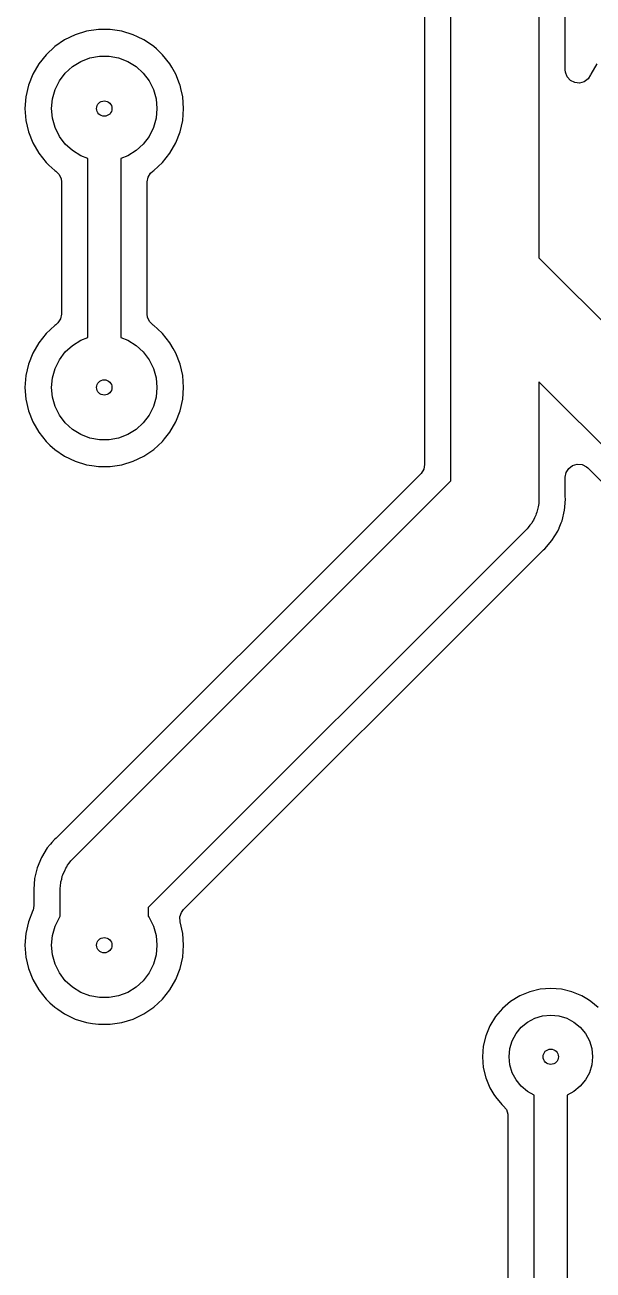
# Model space of a CAD drawing. Extents: x 0.79 to 9.84, y -6.5 to -0.79.
# Drawn here: x 5.416 to 5.925, y -2.579 to -1.462 of the extents above; entities that cross this region are included whole.
import ezdxf

# ---------------------------------------------------------------- set-up
doc = ezdxf.new("R2010")
doc.units = 0
doc.header["$MEASUREMENT"] = 0
doc.layers.add('BLACK', color=7, linetype='CONTINUOUS')

msp = doc.modelspace()

# ---------------------------------------------------------------- linework, layer by layer
at = {"layer": 'BLACK', "linetype": 'CONTINUOUS'}
for p, q in [((5.798, -1.8711), (5.798, -1.0769)), ((5.8768, -1.0769), (5.8768, -1.6711)), ((5.7744, -1.0894), (5.7744, -1.6845)), ((5.9004, -1.5028), (5.9004, -1.1138)), ((5.4614, -1.4712), (5.4519, -1.4758)), ((5.4716, -1.4681), (5.4614, -1.4712)), ((5.4614, -1.4712), (5.4614, -1.4712)), ((5.4821, -1.4665), (5.4716, -1.4681)), ((5.4716, -1.4681), (5.4716, -1.4681)), ((5.4927, -1.4665), (5.4821, -1.4665)), ((5.4821, -1.4665), (5.4821, -1.4665)), ((5.5032, -1.4681), (5.4927, -1.4665)), ((5.4927, -1.4665), (5.4927, -1.4665)), ((5.5134, -1.4712), (5.5032, -1.4681)), ((5.5032, -1.4681), (5.5032, -1.4681)), ((5.5172, -1.4731), (5.5134, -1.4712)), ((5.5134, -1.4712), (5.5134, -1.4712)), ((5.5134, -1.4712), (5.5134, -1.4712)), ((5.5134, -1.4712), (5.5134, -1.4712)), ((5.5229, -1.4758), (5.5172, -1.4731)), ((5.4431, -1.4818), (5.4353, -1.4891)), ((5.4519, -1.4758), (5.4431, -1.4818)), ((5.4431, -1.4818), (5.4431, -1.4818)), ((5.4519, -1.4758), (5.4519, -1.4758)), ((5.5315, -1.4816), (5.5229, -1.4758)), ((5.5317, -1.4818), (5.5315, -1.4816)), ((5.5341, -1.484), (5.5317, -1.4818)), ((5.5395, -1.4891), (5.5341, -1.484)), ((5.4353, -1.4891), (5.4287, -1.4974)), ((5.4589, -1.4997), (5.4663, -1.4951)), ((5.4663, -1.4951), (5.4745, -1.492)), ((5.4745, -1.492), (5.483, -1.4904)), ((5.483, -1.4904), (5.4918, -1.4904)), ((5.4918, -1.4904), (5.5003, -1.492)), ((5.5003, -1.492), (5.5085, -1.4951)), ((5.5085, -1.4951), (5.5159, -1.4997)), ((5.5461, -1.4974), (5.5395, -1.4891)), ((5.4234, -1.5066), (5.4195, -1.5164)), ((5.4287, -1.4974), (5.4234, -1.5066)), ((5.4234, -1.5066), (5.4234, -1.5066)), ((5.4472, -1.5125), (5.4525, -1.5056)), ((5.4525, -1.5056), (5.4589, -1.4997)), ((5.5159, -1.4997), (5.5223, -1.5056)), ((5.5223, -1.5056), (5.5276, -1.5125)), ((5.5478, -1.5002), (5.5461, -1.4974)), ((5.5461, -1.4974), (5.5461, -1.4974)), ((5.5461, -1.4974), (5.5461, -1.4974)), ((5.5514, -1.5066), (5.5478, -1.5002)), ((5.553, -1.5105), (5.5514, -1.5066)), ((5.5514, -1.5066), (5.5514, -1.5066)), ((5.9006, -1.5049), (5.9004, -1.5028)), ((5.9021, -1.509), (5.9006, -1.5049)), ((5.9234, -1.5066), (5.9231, -1.5071)), ((5.9287, -1.4974), (5.9234, -1.5066)), ((5.9234, -1.5066), (5.9234, -1.5066)), ((5.4195, -1.5164), (5.4171, -1.5268)), ((5.4433, -1.5203), (5.4472, -1.5125)), ((5.5276, -1.5125), (5.5315, -1.5203)), ((5.5552, -1.5162), (5.553, -1.5105)), ((5.5553, -1.5164), (5.5552, -1.5162)), ((5.556, -1.5194), (5.5553, -1.5164)), ((5.905, -1.5122), (5.9021, -1.509)), ((5.9089, -1.5141), (5.905, -1.5122)), ((5.9132, -1.5145), (5.9089, -1.5141)), ((5.9174, -1.5134), (5.9132, -1.5145)), ((5.9208, -1.5108), (5.9174, -1.5134)), ((5.9231, -1.5071), (5.9208, -1.5108)), ((5.4171, -1.5268), (5.4163, -1.5374)), ((5.4402, -1.5374), (5.441, -1.5287)), ((5.441, -1.5287), (5.4433, -1.5203)), ((5.5315, -1.5203), (5.5338, -1.5287)), ((5.5338, -1.5287), (5.5346, -1.5374)), ((5.5577, -1.5268), (5.556, -1.5194)), ((5.5585, -1.5374), (5.5577, -1.5268)), ((5.4163, -1.5374), (5.4171, -1.548)), ((5.441, -1.5461), (5.4402, -1.5374)), ((5.5346, -1.5374), (5.5338, -1.5461)), ((5.5577, -1.548), (5.5585, -1.5374)), ((5.4171, -1.548), (5.4195, -1.5584)), ((5.4433, -1.5545), (5.441, -1.5461)), ((5.5338, -1.5461), (5.5315, -1.5545)), ((5.5553, -1.5584), (5.5577, -1.548)), ((5.4195, -1.5584), (5.4234, -1.5682)), ((5.4472, -1.5623), (5.4433, -1.5545)), ((5.4525, -1.5692), (5.4472, -1.5623)), ((5.5276, -1.5623), (5.5223, -1.5692)), ((5.5315, -1.5545), (5.5276, -1.5623)), ((5.5514, -1.5682), (5.5553, -1.5584)), ((5.4234, -1.5682), (5.4234, -1.5682)), ((5.4234, -1.5682), (5.4287, -1.5774)), ((5.4589, -1.5751), (5.4525, -1.5692)), ((5.5223, -1.5692), (5.5159, -1.5751)), ((5.5461, -1.5774), (5.5514, -1.5682)), ((5.4287, -1.5774), (5.4353, -1.5858)), ((5.4663, -1.5797), (5.4589, -1.5751)), ((5.4726, -1.5821), (5.4663, -1.5797)), ((5.4726, -1.7427), (5.4726, -1.5821)), ((5.5085, -1.5797), (5.5022, -1.5821)), ((5.5022, -1.5821), (5.5022, -1.7427)), ((5.5159, -1.5751), (5.5085, -1.5797)), ((5.5395, -1.5858), (5.5461, -1.5774)), ((5.4353, -1.5858), (5.4378, -1.5881)), ((5.4378, -1.5881), (5.4431, -1.593)), ((5.4431, -1.593), (5.4431, -1.593)), ((5.4431, -1.593), (5.4431, -1.593)), ((5.4431, -1.593), (5.4439, -1.5935)), ((5.4439, -1.5935), (5.4469, -1.5966)), ((5.5266, -1.599), (5.5289, -1.5953)), ((5.5289, -1.5953), (5.5309, -1.5935)), ((5.5309, -1.5935), (5.5317, -1.593)), ((5.5317, -1.593), (5.5395, -1.5858)), ((5.4469, -1.5966), (5.4487, -1.6005)), ((5.4487, -1.6005), (5.449, -1.6032)), ((5.449, -1.6032), (5.449, -1.7216)), ((5.5258, -1.6032), (5.5266, -1.599)), ((5.5258, -1.7216), (5.5258, -1.6032)), ((5.8768, -1.6711), (6.6537, -2.448)), ((5.7744, -1.6854), (5.7742, -1.6874)), ((5.7744, -1.6845), (5.7744, -1.6854)), ((5.7742, -1.6874), (5.7742, -1.6874)), ((5.7742, -1.6874), (5.7744, -1.6894)), ((5.7744, -1.6894), (5.7744, -1.6903)), ((5.7744, -1.6903), (5.7744, -1.8564)), ((5.4459, -1.7295), (5.4439, -1.7313)), ((5.4482, -1.7258), (5.4459, -1.7295)), ((5.449, -1.7216), (5.4482, -1.7258)), ((5.5261, -1.7243), (5.5258, -1.7216)), ((5.5279, -1.7282), (5.5261, -1.7243)), ((5.5309, -1.7313), (5.5279, -1.7282)), ((5.4353, -1.7391), (5.4287, -1.7474)), ((5.4431, -1.7318), (5.4353, -1.7391)), ((5.4439, -1.7313), (5.4431, -1.7318)), ((5.5312, -1.7315), (5.5309, -1.7313)), ((5.5317, -1.7318), (5.5312, -1.7315)), ((5.535, -1.7349), (5.5317, -1.7318)), ((5.5395, -1.7391), (5.535, -1.7349)), ((5.5461, -1.7474), (5.5395, -1.7391)), ((5.4287, -1.7474), (5.4234, -1.7566)), ((5.4525, -1.7556), (5.4589, -1.7497)), ((5.4589, -1.7497), (5.4663, -1.7451)), ((5.4663, -1.7451), (5.4726, -1.7427)), ((5.5022, -1.7427), (5.5085, -1.7451)), ((5.5085, -1.7451), (5.5159, -1.7497)), ((5.5159, -1.7497), (5.5223, -1.7556)), ((5.5491, -1.7525), (5.5461, -1.7474)), ((5.5461, -1.7474), (5.5461, -1.7474)), ((5.5461, -1.7474), (5.5461, -1.7474)), ((5.4234, -1.7566), (5.4195, -1.7664)), ((5.4234, -1.7566), (5.4234, -1.7566)), ((5.4433, -1.7703), (5.4472, -1.7625)), ((5.4472, -1.7625), (5.4525, -1.7556)), ((5.5223, -1.7556), (5.5276, -1.7625)), ((5.5276, -1.7625), (5.5315, -1.7703)), ((5.5514, -1.7566), (5.5491, -1.7525)), ((5.5553, -1.7664), (5.5514, -1.7566)), ((5.5514, -1.7566), (5.5514, -1.7566)), ((5.4195, -1.7664), (5.4171, -1.7768)), ((5.441, -1.7787), (5.4433, -1.7703)), ((5.5315, -1.7703), (5.5338, -1.7787)), ((5.5565, -1.7716), (5.5553, -1.7664)), ((5.5577, -1.7768), (5.5565, -1.7716)), ((5.4171, -1.7768), (5.4163, -1.7874)), ((5.4402, -1.7874), (5.441, -1.7787)), ((5.5338, -1.7787), (5.5346, -1.7874)), ((5.5585, -1.7874), (5.5577, -1.7768)), ((6.6096, -2.5152), (5.8768, -1.7824)), ((5.8768, -1.7824), (5.8768, -1.8874)), ((5.4163, -1.7874), (5.4171, -1.798)), ((5.441, -1.7961), (5.4402, -1.7874)), ((5.4433, -1.8045), (5.441, -1.7961)), ((5.5338, -1.7961), (5.5315, -1.8045)), ((5.5346, -1.7874), (5.5338, -1.7961)), ((5.5577, -1.798), (5.5585, -1.7874)), ((5.4171, -1.798), (5.4195, -1.8084)), ((5.4472, -1.8123), (5.4433, -1.8045)), ((5.5315, -1.8045), (5.5276, -1.8123)), ((5.5553, -1.8084), (5.5577, -1.798)), ((5.4195, -1.8084), (5.4234, -1.8182)), ((5.4234, -1.8182), (5.4234, -1.8182)), ((5.4234, -1.8182), (5.4287, -1.8274)), ((5.4525, -1.8192), (5.4472, -1.8123)), ((5.4589, -1.8251), (5.4525, -1.8192)), ((5.5223, -1.8192), (5.5159, -1.8251)), ((5.5276, -1.8123), (5.5223, -1.8192)), ((5.5461, -1.8274), (5.5514, -1.8182)), ((5.5514, -1.8182), (5.5553, -1.8084)), ((5.4287, -1.8274), (5.4353, -1.8358)), ((5.4663, -1.8297), (5.4589, -1.8251)), ((5.4745, -1.8328), (5.4663, -1.8297)), ((5.5085, -1.8297), (5.5003, -1.8328)), ((5.5159, -1.8251), (5.5085, -1.8297)), ((5.5414, -1.8334), (5.5461, -1.8274)), ((5.5461, -1.8274), (5.5461, -1.8274)), ((5.5461, -1.8274), (5.5461, -1.8274)), ((5.4353, -1.8358), (5.4387, -1.839)), ((5.4387, -1.839), (5.4431, -1.843)), ((5.483, -1.8344), (5.4745, -1.8328)), ((5.4918, -1.8344), (5.483, -1.8344)), ((5.5003, -1.8328), (5.4918, -1.8344)), ((5.5317, -1.843), (5.5395, -1.8358)), ((5.5395, -1.8358), (5.5414, -1.8334)), ((5.4431, -1.843), (5.4431, -1.843)), ((5.4431, -1.843), (5.4519, -1.849)), ((5.4519, -1.849), (5.4519, -1.849)), ((5.4519, -1.849), (5.4519, -1.849)), ((5.4519, -1.849), (5.4614, -1.8536)), ((5.5134, -1.8536), (5.5229, -1.849)), ((5.5229, -1.849), (5.5317, -1.843)), ((5.4614, -1.8536), (5.4716, -1.8567)), ((5.4716, -1.8567), (5.4716, -1.8567)), ((5.4716, -1.8567), (5.4716, -1.8567)), ((5.4716, -1.8567), (5.4763, -1.8574)), ((5.4763, -1.8574), (5.4821, -1.8583)), ((5.4821, -1.8583), (5.4821, -1.8583)), ((5.4821, -1.8583), (5.4821, -1.8583)), ((5.4821, -1.8583), (5.4927, -1.8583)), ((5.4927, -1.8583), (5.5032, -1.8567)), ((5.4927, -1.8583), (5.4927, -1.8583)), ((5.5032, -1.8567), (5.5134, -1.8536)), ((5.7736, -1.8607), (5.7713, -1.8644)), ((5.7744, -1.8564), (5.7736, -1.8607)), ((5.9004, -1.8679), (5.9012, -1.8637)), ((5.9012, -1.8637), (5.9035, -1.86)), ((5.9035, -1.86), (5.9069, -1.8574)), ((5.9069, -1.8574), (5.9111, -1.8562)), ((5.9111, -1.8562), (5.9154, -1.8566)), ((5.9154, -1.8566), (5.9193, -1.8586)), ((5.9193, -1.8586), (5.9205, -1.8596)), ((5.9205, -1.8596), (6.3583, -2.2974)), ((5.7709, -1.8647), (5.4449, -2.1908)), ((5.4596, -2.2096), (5.798, -1.8711)), ((5.7713, -1.8644), (5.7709, -1.8647)), ((5.9004, -1.8845), (5.9004, -1.8679)), ((5.9004, -1.8854), (5.9004, -1.8845)), ((5.9006, -1.8874), (5.9004, -1.8854)), ((5.8755, -1.8967), (5.875, -1.8992)), ((5.8762, -1.8943), (5.8755, -1.8967)), ((5.8763, -1.8929), (5.8762, -1.8943)), ((5.8766, -1.8914), (5.8763, -1.8929)), ((5.8768, -1.8874), (5.8766, -1.8914)), ((5.8975, -1.9069), (5.8998, -1.8973)), ((5.8998, -1.8973), (5.9, -1.8946)), ((5.9, -1.8946), (5.9006, -1.8874)), ((5.9006, -1.8874), (5.9006, -1.8874)), ((5.871, -1.9077), (5.8703, -1.9091)), ((5.8718, -1.9065), (5.871, -1.9077)), ((5.8728, -1.9042), (5.8718, -1.9065)), ((5.874, -1.902), (5.8728, -1.9042)), ((5.8744, -1.9006), (5.874, -1.902)), ((5.875, -1.8992), (5.8744, -1.9006)), ((5.8949, -1.9132), (5.8968, -1.9087)), ((5.8968, -1.9087), (5.8975, -1.9069)), ((5.8652, -1.9152), (5.5268, -2.2537)), ((5.8662, -1.9141), (5.8652, -1.9152)), ((5.8673, -1.913), (5.8662, -1.9141)), ((5.8687, -1.911), (5.8673, -1.913)), ((5.8703, -1.9091), (5.8687, -1.911)), ((5.8885, -1.9246), (5.8937, -1.9161)), ((5.8937, -1.9161), (5.8949, -1.9134)), ((5.8949, -1.9134), (5.8949, -1.9132)), ((5.8821, -1.9321), (5.8885, -1.9246)), ((5.5585, -2.2554), (5.8799, -1.934)), ((5.8799, -1.934), (5.8806, -1.9334)), ((5.8806, -1.9334), (5.881, -1.933)), ((5.881, -1.933), (5.8821, -1.9321)), ((5.439, -2.1971), (5.4363, -2.2002)), ((5.4392, -2.1968), (5.439, -2.1971)), ((5.439, -2.1971), (5.439, -2.1971)), ((5.4404, -2.1954), (5.4392, -2.1968)), ((5.4427, -2.1927), (5.4404, -2.1954)), ((5.4442, -2.1914), (5.4427, -2.1927)), ((5.4449, -2.1908), (5.4442, -2.1914)), ((5.4311, -2.2087), (5.4273, -2.2179)), ((5.4363, -2.2002), (5.4311, -2.2087)), ((5.4311, -2.2087), (5.4311, -2.2087)), ((5.4586, -2.2107), (5.4596, -2.2096)), ((5.4273, -2.2179), (5.425, -2.2275)), ((5.4508, -2.2228), (5.452, -2.2206)), ((5.452, -2.2206), (5.453, -2.2183)), ((5.453, -2.2183), (5.4538, -2.2171)), ((5.4538, -2.2171), (5.4545, -2.2157)), ((5.4545, -2.2157), (5.4561, -2.2138)), ((5.4561, -2.2138), (5.4575, -2.2118)), ((5.4575, -2.2118), (5.4586, -2.2107)), ((5.425, -2.2275), (5.4242, -2.2374)), ((5.425, -2.2275), (5.425, -2.2275)), ((5.4482, -2.2334), (5.4485, -2.232)), ((5.4485, -2.232), (5.4486, -2.2305)), ((5.4486, -2.2305), (5.4493, -2.2281)), ((5.4493, -2.2281), (5.4498, -2.2256)), ((5.4498, -2.2256), (5.4504, -2.2242)), ((5.4504, -2.2242), (5.4508, -2.2228)), ((5.4242, -2.2374), (5.4242, -2.2374)), ((5.4242, -2.2374), (5.4244, -2.2394)), ((5.4244, -2.2394), (5.4244, -2.2403)), ((5.4244, -2.2403), (5.4244, -2.2517)), ((5.448, -2.2374), (5.4482, -2.2334)), ((5.448, -2.2615), (5.448, -2.2374)), ((5.4244, -2.2517), (5.4236, -2.256)), ((5.5268, -2.2537), (5.5268, -2.2615)), ((5.4235, -2.2562), (5.4195, -2.2664)), ((5.4236, -2.256), (5.4235, -2.2562)), ((5.4433, -2.2703), (5.4472, -2.2625)), ((5.4472, -2.2625), (5.448, -2.2615)), ((5.5268, -2.2615), (5.5276, -2.2625)), ((5.5276, -2.2625), (5.5315, -2.2703)), ((5.5551, -2.2621), (5.5565, -2.258)), ((5.5553, -2.2664), (5.5551, -2.2621)), ((5.5565, -2.258), (5.5585, -2.2554)), ((5.4171, -2.2768), (5.4163, -2.2874)), ((5.4195, -2.2664), (5.4171, -2.2768)), ((5.441, -2.2787), (5.4433, -2.2703)), ((5.5315, -2.2703), (5.5338, -2.2787)), ((5.5577, -2.2768), (5.5553, -2.2664)), ((5.5553, -2.2664), (5.5553, -2.2664)), ((5.5553, -2.2664), (5.5553, -2.2664)), ((5.5585, -2.2874), (5.5577, -2.2768)), ((5.4163, -2.2874), (5.4171, -2.298)), ((5.4402, -2.2874), (5.441, -2.2787)), ((5.441, -2.2961), (5.4402, -2.2874)), ((5.5338, -2.2787), (5.5346, -2.2874)), ((5.5346, -2.2874), (5.5338, -2.2961)), ((5.5577, -2.298), (5.5585, -2.2874)), ((5.4171, -2.298), (5.4195, -2.3084)), ((5.4433, -2.3045), (5.441, -2.2961)), ((5.5338, -2.2961), (5.5315, -2.3045)), ((5.5553, -2.3084), (5.5577, -2.298)), ((5.4195, -2.3084), (5.4234, -2.3182)), ((5.4472, -2.3123), (5.4433, -2.3045)), ((5.5315, -2.3045), (5.5276, -2.3123)), ((5.5514, -2.3182), (5.5553, -2.3084)), ((5.4234, -2.3182), (5.4234, -2.3182)), ((5.4234, -2.3182), (5.4287, -2.3274)), ((5.4525, -2.3192), (5.4472, -2.3123)), ((5.4589, -2.3251), (5.4525, -2.3192)), ((5.5223, -2.3192), (5.5159, -2.3251)), ((5.5276, -2.3123), (5.5223, -2.3192)), ((5.5461, -2.3274), (5.5514, -2.3182)), ((5.4287, -2.3274), (5.4353, -2.3358)), ((5.4663, -2.3297), (5.4589, -2.3251)), ((5.4745, -2.3328), (5.4663, -2.3297)), ((5.483, -2.3344), (5.4745, -2.3328)), ((5.5003, -2.3328), (5.4918, -2.3344)), ((5.5085, -2.3297), (5.5003, -2.3328)), ((5.5159, -2.3251), (5.5085, -2.3297)), ((5.5395, -2.3358), (5.5461, -2.3274)), ((5.8596, -2.3328), (5.8514, -2.3379)), ((5.8685, -2.3292), (5.8596, -2.3328)), ((5.8778, -2.3269), (5.8685, -2.3292)), ((5.8685, -2.3292), (5.8685, -2.3292)), ((5.8874, -2.3262), (5.8778, -2.3269)), ((5.8778, -2.3269), (5.8778, -2.3269)), ((5.897, -2.3269), (5.8874, -2.3262)), ((5.8874, -2.3262), (5.8874, -2.3262)), ((5.9063, -2.3292), (5.897, -2.3269)), ((5.897, -2.3269), (5.897, -2.3269)), ((5.9152, -2.3328), (5.9063, -2.3292)), ((5.9211, -2.3364), (5.9152, -2.3328)), ((5.4353, -2.3358), (5.4387, -2.339)), ((5.4387, -2.339), (5.4431, -2.343)), ((5.4431, -2.343), (5.4458, -2.3448)), ((5.4918, -2.3344), (5.483, -2.3344)), ((5.5229, -2.349), (5.5317, -2.343)), ((5.5317, -2.343), (5.5395, -2.3358)), ((5.8441, -2.3441), (5.8379, -2.3514)), ((5.8514, -2.3379), (5.8441, -2.3441)), ((5.9234, -2.3379), (5.9211, -2.3364)), ((5.9298, -2.3433), (5.9234, -2.3379)), ((5.9234, -2.3379), (5.9234, -2.3379)), ((5.9234, -2.3379), (5.9234, -2.3379)), ((5.4458, -2.3448), (5.4519, -2.349)), ((5.4519, -2.349), (5.4519, -2.349)), ((5.4519, -2.349), (5.4519, -2.349)), ((5.4519, -2.349), (5.4614, -2.3536)), ((5.4614, -2.3536), (5.4716, -2.3567)), ((5.5032, -2.3567), (5.5134, -2.3536)), ((5.5134, -2.3536), (5.5229, -2.349)), ((5.8379, -2.3514), (5.8328, -2.3596)), ((5.8666, -2.3563), (5.8731, -2.3528)), ((5.8731, -2.3528), (5.8801, -2.3507)), ((5.8801, -2.3507), (5.8874, -2.35)), ((5.8874, -2.35), (5.8947, -2.3507)), ((5.8947, -2.3507), (5.9017, -2.3528)), ((5.9017, -2.3528), (5.9082, -2.3563)), ((5.4716, -2.3567), (5.4716, -2.3567)), ((5.4716, -2.3567), (5.4716, -2.3567)), ((5.4716, -2.3567), (5.4768, -2.3575)), ((5.4768, -2.3575), (5.4821, -2.3583)), ((5.4821, -2.3583), (5.4821, -2.3583)), ((5.4821, -2.3583), (5.4821, -2.3583)), ((5.4821, -2.3583), (5.4927, -2.3583)), ((5.4927, -2.3583), (5.5032, -2.3567)), ((5.4927, -2.3583), (5.4927, -2.3583)), ((5.8328, -2.3596), (5.8292, -2.3685)), ((5.8563, -2.3666), (5.861, -2.361)), ((5.861, -2.361), (5.8666, -2.3563)), ((5.9082, -2.3563), (5.9138, -2.361)), ((5.9138, -2.361), (5.9185, -2.3666)), ((5.8292, -2.3685), (5.8269, -2.3778)), ((5.8292, -2.3685), (5.8292, -2.3685)), ((5.8507, -2.3801), (5.8528, -2.3731)), ((5.8528, -2.3731), (5.8563, -2.3666)), ((5.9185, -2.3666), (5.922, -2.3731)), ((5.922, -2.3731), (5.9241, -2.3801)), ((5.8269, -2.3778), (5.8262, -2.3874)), ((5.8262, -2.3874), (5.8262, -2.3874)), ((5.8262, -2.3874), (5.8269, -2.397)), ((5.8269, -2.3778), (5.8269, -2.3778)), ((5.85, -2.3874), (5.8507, -2.3801)), ((5.8507, -2.3947), (5.85, -2.3874)), ((5.9241, -2.3801), (5.9248, -2.3874)), ((5.9248, -2.3874), (5.9241, -2.3947)), ((5.8269, -2.397), (5.8269, -2.397)), ((5.8269, -2.397), (5.8292, -2.4063)), ((5.8528, -2.4017), (5.8507, -2.3947)), ((5.9241, -2.3947), (5.922, -2.4017)), ((5.8292, -2.4063), (5.8292, -2.4063)), ((5.8292, -2.4063), (5.8328, -2.4152)), ((5.8563, -2.4082), (5.8528, -2.4017)), ((5.861, -2.4138), (5.8563, -2.4082)), ((5.9185, -2.4082), (5.9138, -2.4138)), ((5.922, -2.4017), (5.9185, -2.4082)), ((5.8328, -2.4152), (5.8365, -2.4212)), ((5.8365, -2.4212), (5.8379, -2.4234)), ((5.8666, -2.4185), (5.861, -2.4138)), ((5.8726, -2.4217), (5.8666, -2.4185)), ((5.8726, -2.6374), (5.8726, -2.4217)), ((5.9082, -2.4185), (5.9022, -2.4217)), ((5.9022, -2.4217), (5.9022, -2.6313)), ((5.9138, -2.4138), (5.9082, -2.4185)), ((5.8379, -2.4234), (5.8436, -2.4301)), ((5.8436, -2.4301), (5.8441, -2.4307)), ((5.8441, -2.4307), (5.8449, -2.4314)), ((5.8449, -2.4314), (5.8476, -2.4347)), ((5.8476, -2.4347), (5.8489, -2.4388)), ((5.8489, -2.4388), (5.849, -2.4403)), ((5.849, -2.4403), (5.849, -2.6368))]:
    msp.add_line(p, q, dxfattribs=at)
at = {"layer": 'BLACK'}
for centre in [(5.4874, -1.5374), (5.4874, -1.7874), (5.4874, -2.2874), (5.8874, -2.3874)]:
    msp.add_circle(centre, 0.00689, dxfattribs=at)

doc.saveas('drawing.dxf')
